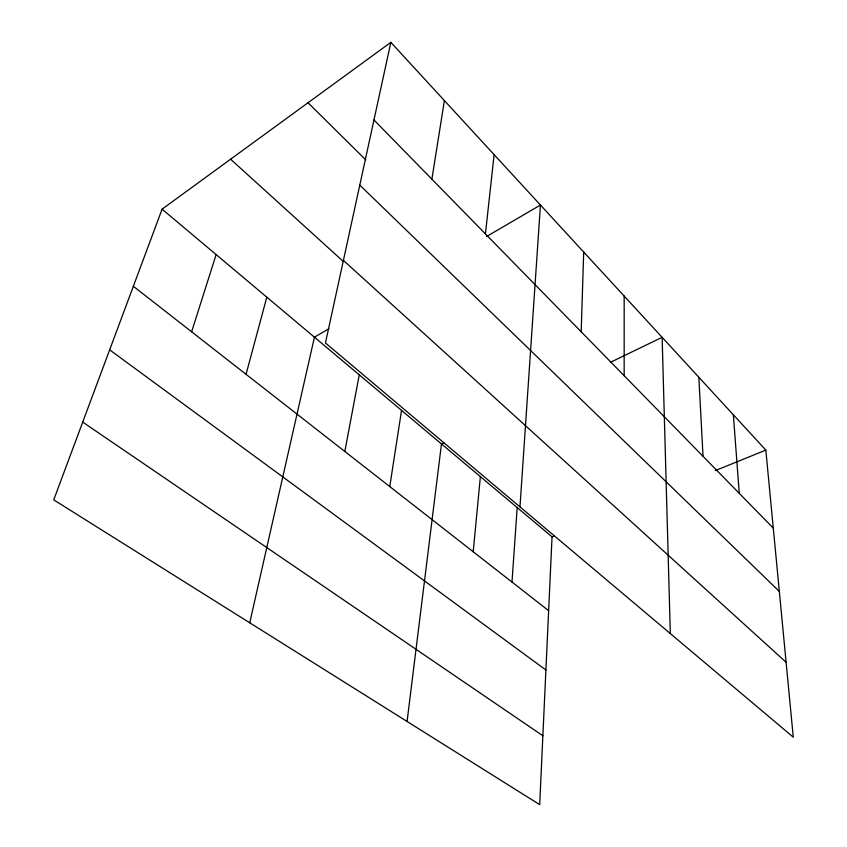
<?xml version="1.0" encoding="UTF-8"?>
<svg xmlns="http://www.w3.org/2000/svg" width="847" height="847" viewBox="0 0 847 847"><rect width="100%" height="100%" fill="white"/><g stroke="black" fill="none" stroke-linecap="round" stroke-linejoin="round"><path stroke-width="1.27" d="M624.165 375.708L624.175 296.069M581.18 331.77L583.699 252.057M162.095 209.167L552.043 536.86L539.698 804.65L53.732 499.868L162.095 209.167L390.848 42.35L765.826 450.096L793.268 737.176L325.449 342.971L390.848 42.35M519.973 506.877L540.45 205.027L486.527 236.557M511.99 582.058L517.178 507.565M473.208 551.757L480.376 476.639M485.426 233.899L494.129 154.652M407.079 721.475L441.478 443.955L443.839 442.812M389.768 486.58L401.542 410.393M431.885 179.183L444.389 100.571M344.824 451.472L359.266 374.861M249.738 622.799L314.438 337.191L328.943 328.71M246.054 374.31L266.816 297.17M191.623 331.791L216.133 254.587M610.359 362.347L662.132 337.339L670.326 633.577M552.043 536.86L554.425 535.897M715.302 470.604L765.826 450.096M82.72 422.113L542.874 735.768M109.655 349.853L545.902 669.998M133.35 286.275L548.644 610.687M343.416 260.4L786.111 662.259M230.596 159.215L343.077 261.236M359.795 185.101L779.335 591.428M308.022 102.741L365.735 159.839M373.961 119.978L773.29 528.126M733.343 414.776L739.272 493.367M698.839 377.264L703.031 456.321"/></g></svg>
